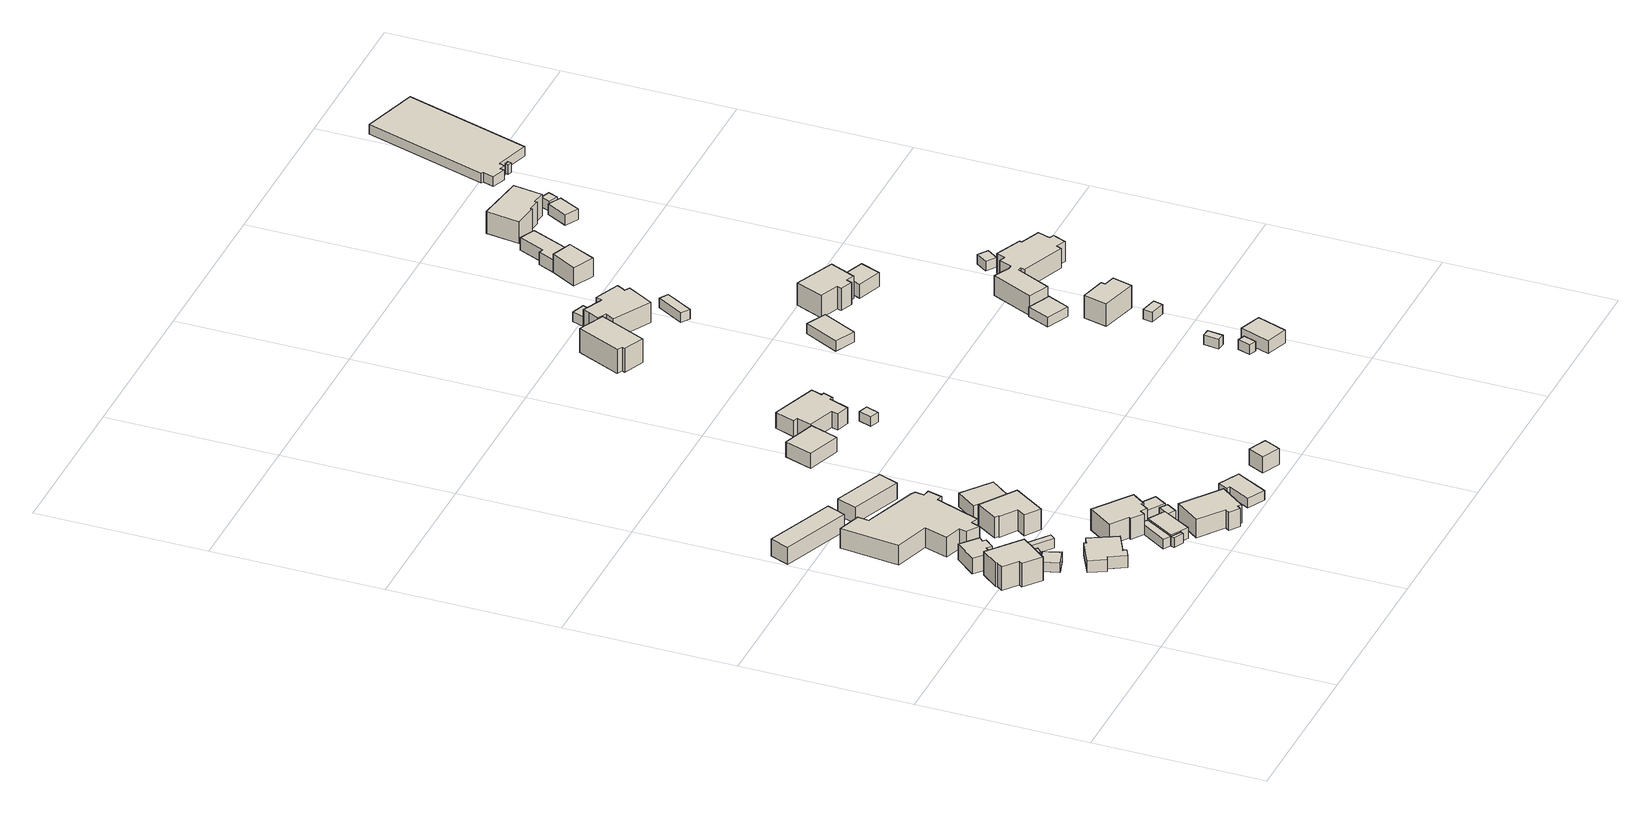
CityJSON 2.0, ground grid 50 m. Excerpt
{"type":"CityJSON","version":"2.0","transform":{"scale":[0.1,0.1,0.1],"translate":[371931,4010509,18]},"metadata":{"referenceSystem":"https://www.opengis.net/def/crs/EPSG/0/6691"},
"CityObjects":{
"building1":{"type":"Building","attributes":{"枝番":1,"利根川水系利根川洪水浸水想定区域（計画規模）.規模":"L1","利根川水系利根川洪水浸水想定区域（計画規模）.浸水ランク":"2","利根川水系利根川洪水浸水想定区域（計画規模）.浸水深":0.812,"利根川水系利根川洪水浸水想定区域（想定最大規模）.規模":"L2","利根川水系利根川洪水浸水想定区域（想定最大規模）.浸水ランク":"2","利根川水系利根川洪水浸水想定区域（想定最大規模）.浸水深":2.02,"usage":"411","measuredHeight":8.5,"BuildingDetails.prefecture":"10","BuildingDetails.city":"10207","BuildingDetails.surveyYear":2016},"geometry":[{"type":"Solid","lod":"1","boundaries":[[[[0,1,2,3,4,5,6,7]],[[6,8,9,7]],[[5,10,8,6]],[[4,11,10,5]],[[3,12,11,4]],[[2,13,12,3]],[[1,14,13,2]],[[0,15,14,1]],[[7,9,15,0]],[[8,10,11,12,13,14,15,9]]]]}]},
"building2":{"type":"Building","attributes":{"枝番":1,"利根川水系利根川洪水浸水想定区域（計画規模）.規模":"L1","利根川水系利根川洪水浸水想定区域（計画規模）.浸水ランク":"2","利根川水系利根川洪水浸水想定区域（計画規模）.浸水深":0.513,"利根川水系利根川洪水浸水想定区域（想定最大規模）.規模":"L2","利根川水系利根川洪水浸水想定区域（想定最大規模）.浸水ランク":"2","利根川水系利根川洪水浸水想定区域（想定最大規模）.浸水深":1.72,"usage":"411","measuredHeight":5.3,"BuildingDetails.prefecture":"10","BuildingDetails.city":"10207","BuildingDetails.surveyYear":2016},"geometry":[{"type":"Solid","lod":"1","boundaries":[[[[16,17,18,19,20,21,22,23]],[[22,24,25,23]],[[21,26,24,22]],[[20,27,26,21]],[[19,28,27,20]],[[18,29,28,19]],[[17,30,29,18]],[[16,31,30,17]],[[23,25,31,16]],[[24,26,27,28,29,30,31,25]]]]}]},
"building3":{"type":"Building","attributes":{"枝番":1,"利根川水系利根川洪水浸水想定区域（計画規模）.規模":"L1","利根川水系利根川洪水浸水想定区域（計画規模）.浸水ランク":"2","利根川水系利根川洪水浸水想定区域（計画規模）.浸水深":1.22,"利根川水系利根川洪水浸水想定区域（想定最大規模）.規模":"L2","利根川水系利根川洪水浸水想定区域（想定最大規模）.浸水ランク":"2","利根川水系利根川洪水浸水想定区域（想定最大規模）.浸水深":2.42,"BuildingDetails.prefecture":"10","BuildingDetails.city":"10207"},"geometry":[{"type":"Solid","lod":"1","boundaries":[[[[32,33,34,35]],[[34,36,37,35]],[[33,38,36,34]],[[32,39,38,33]],[[35,37,39,32]],[[36,38,39,37]]]]}]},
"building4":{"type":"Building","attributes":{"枝番":1,"利根川水系利根川洪水浸水想定区域（計画規模）.規模":"L1","利根川水系利根川洪水浸水想定区域（計画規模）.浸水ランク":"2","利根川水系利根川洪水浸水想定区域（計画規模）.浸水深":0.913,"利根川水系利根川洪水浸水想定区域（想定最大規模）.規模":"L2","利根川水系利根川洪水浸水想定区域（想定最大規模）.浸水ランク":"2","利根川水系利根川洪水浸水想定区域（想定最大規模）.浸水深":2.12,"BuildingDetails.prefecture":"10","BuildingDetails.city":"10207"},"geometry":[{"type":"Solid","lod":"1","boundaries":[[[[40,41,42,43]],[[42,44,45,43]],[[41,46,44,42]],[[40,47,46,41]],[[43,45,47,40]],[[44,46,47,45]]]]}]},
"building5":{"type":"Building","attributes":{"枝番":1,"利根川水系利根川洪水浸水想定区域（計画規模）.規模":"L1","利根川水系利根川洪水浸水想定区域（計画規模）.浸水ランク":"2","利根川水系利根川洪水浸水想定区域（計画規模）.浸水深":0.813,"利根川水系利根川洪水浸水想定区域（想定最大規模）.規模":"L2","利根川水系利根川洪水浸水想定区域（想定最大規模）.浸水ランク":"2","利根川水系利根川洪水浸水想定区域（想定最大規模）.浸水深":2.02,"usage":"411","measuredHeight":5.3,"BuildingDetails.prefecture":"10","BuildingDetails.city":"10207","BuildingDetails.surveyYear":2016},"geometry":[{"type":"Solid","lod":"1","boundaries":[[[[48,49,50,51,52,53,54,55,56,57]],[[56,58,59,57]],[[55,60,58,56]],[[54,61,60,55]],[[53,62,61,54]],[[52,63,62,53]],[[51,64,63,52]],[[50,65,64,51]],[[49,66,65,50]],[[48,67,66,49]],[[57,59,67,48]],[[58,60,61,62,63,64,65,66,67,59]]]]}]},
"building6":{"type":"Building","attributes":{"枝番":1,"利根川水系利根川洪水浸水想定区域（計画規模）.規模":"L1","利根川水系利根川洪水浸水想定区域（計画規模）.浸水ランク":"2","利根川水系利根川洪水浸水想定区域（計画規模）.浸水深":0.812,"利根川水系利根川洪水浸水想定区域（想定最大規模）.規模":"L2","利根川水系利根川洪水浸水想定区域（想定最大規模）.浸水ランク":"2","利根川水系利根川洪水浸水想定区域（想定最大規模）.浸水深":2.02,"usage":"411","measuredHeight":3.1,"BuildingDetails.prefecture":"10","BuildingDetails.city":"10207","BuildingDetails.surveyYear":2016},"geometry":[{"type":"Solid","lod":"1","boundaries":[[[[68,69,70,71]],[[70,72,73,71]],[[69,74,72,70]],[[68,75,74,69]],[[71,73,75,68]],[[72,74,75,73]]]]}]},
"building7":{"type":"Building","attributes":{"枝番":1,"利根川水系利根川洪水浸水想定区域（計画規模）.規模":"L1","利根川水系利根川洪水浸水想定区域（計画規模）.浸水ランク":"2","利根川水系利根川洪水浸水想定区域（計画規模）.浸水深":0.908,"利根川水系利根川洪水浸水想定区域（想定最大規模）.規模":"L2","利根川水系利根川洪水浸水想定区域（想定最大規模）.浸水ランク":"2","利根川水系利根川洪水浸水想定区域（想定最大規模）.浸水深":2.12,"usage":"441","measuredHeight":5.7,"BuildingDetails.prefecture":"10","BuildingDetails.city":"10207","BuildingDetails.surveyYear":2016},"geometry":[{"type":"Solid","lod":"1","boundaries":[[[[76,77,78,79]],[[78,80,81,79]],[[77,82,80,78]],[[76,83,82,77]],[[79,81,83,76]],[[80,82,83,81]]]]}]},
"building8":{"type":"Building","attributes":{"枝番":1,"利根川水系利根川洪水浸水想定区域（計画規模）.規模":"L1","利根川水系利根川洪水浸水想定区域（計画規模）.浸水ランク":"2","利根川水系利根川洪水浸水想定区域（計画規模）.浸水深":0.607,"利根川水系利根川洪水浸水想定区域（想定最大規模）.規模":"L2","利根川水系利根川洪水浸水想定区域（想定最大規模）.浸水ランク":"2","利根川水系利根川洪水浸水想定区域（想定最大規模）.浸水深":1.82,"usage":"441","measuredHeight":7.5,"BuildingDetails.prefecture":"10","BuildingDetails.city":"10207","BuildingDetails.surveyYear":2016},"geometry":[{"type":"Solid","lod":"1","boundaries":[[[[84,85,86,87,88,89,90,91,92,93,94,95,96,97,98,99,100]],[[99,101,102,100]],[[98,103,101,99]],[[97,104,103,98]],[[96,105,104,97]],[[95,106,105,96]],[[94,107,106,95]],[[93,108,107,94]],[[92,109,108,93]],[[91,110,109,92]],[[90,111,110,91]],[[89,112,111,90]],[[88,113,112,89]],[[87,114,113,88]],[[86,115,114,87]],[[85,116,115,86]],[[84,117,116,85]],[[100,102,117,84]],[[101,103,104,105,106,107,108,109,110,111,112,113,114,115,116,117,102]]]]}]},
"building9":{"type":"Building","attributes":{"枝番":1,"利根川水系利根川洪水浸水想定区域（計画規模）.規模":"L1","利根川水系利根川洪水浸水想定区域（計画規模）.浸水ランク":"2","利根川水系利根川洪水浸水想定区域（計画規模）.浸水深":1.02,"利根川水系利根川洪水浸水想定区域（想定最大規模）.規模":"L2","利根川水系利根川洪水浸水想定区域（想定最大規模）.浸水ランク":"2","利根川水系利根川洪水浸水想定区域（想定最大規模）.浸水深":2.22,"BuildingDetails.prefecture":"10","BuildingDetails.city":"10207"},"geometry":[{"type":"Solid","lod":"1","boundaries":[[[[118,119,120,121]],[[120,122,123,121]],[[119,124,122,120]],[[118,125,124,119]],[[121,123,125,118]],[[122,124,125,123]]]]}]},
"building10":{"type":"Building","attributes":{"枝番":1,"利根川水系利根川洪水浸水想定区域（計画規模）.規模":"L1","利根川水系利根川洪水浸水想定区域（計画規模）.浸水ランク":"2","利根川水系利根川洪水浸水想定区域（計画規模）.浸水深":1.11,"利根川水系利根川洪水浸水想定区域（想定最大規模）.規模":"L2","利根川水系利根川洪水浸水想定区域（想定最大規模）.浸水ランク":"2","利根川水系利根川洪水浸水想定区域（想定最大規模）.浸水深":2.32,"usage":"411","BuildingDetails.prefecture":"10","BuildingDetails.city":"10207","BuildingDetails.surveyYear":2016},"geometry":[{"type":"Solid","lod":"1","boundaries":[[[[126,127,128,129,121]],[[129,130,123,121]],[[128,131,130,129]],[[127,132,131,128]],[[126,133,132,127]],[[121,123,133,126]],[[130,131,132,133,123]]]]}]},
"building11":{"type":"Building","attributes":{"枝番":1,"利根川水系利根川洪水浸水想定区域（計画規模）.規模":"L1","利根川水系利根川洪水浸水想定区域（計画規模）.浸水ランク":"2","利根川水系利根川洪水浸水想定区域（計画規模）.浸水深":0.714,"利根川水系利根川洪水浸水想定区域（想定最大規模）.規模":"L2","利根川水系利根川洪水浸水想定区域（想定最大規模）.浸水ランク":"2","利根川水系利根川洪水浸水想定区域（想定最大規模）.浸水深":1.92,"usage":"411","measuredHeight":4,"BuildingDetails.prefecture":"10","BuildingDetails.city":"10207","BuildingDetails.surveyYear":2016},"geometry":[{"type":"Solid","lod":"1","boundaries":[[[[118,121,129,134,135]],[[134,136,137,135]],[[129,138,136,134]],[[121,139,138,129]],[[118,140,139,121]],[[135,137,140,118]],[[136,138,139,140,137]]]]}]},
"building12":{"type":"Building","attributes":{"枝番":1,"利根川水系利根川洪水浸水想定区域（計画規模）.規模":"L1","利根川水系利根川洪水浸水想定区域（計画規模）.浸水ランク":"2","利根川水系利根川洪水浸水想定区域（計画規模）.浸水深":0.506,"利根川水系利根川洪水浸水想定区域（想定最大規模）.規模":"L2","利根川水系利根川洪水浸水想定区域（想定最大規模）.浸水ランク":"2","利根川水系利根川洪水浸水想定区域（想定最大規模）.浸水深":1.71,"usage":"411","measuredHeight":7.7,"BuildingDetails.prefecture":"10","BuildingDetails.city":"10207","BuildingDetails.surveyYear":2016},"geometry":[{"type":"Solid","lod":"1","boundaries":[[[[141,142,143,144,145,146,147,148]],[[147,149,150,148]],[[146,151,149,147]],[[145,152,151,146]],[[144,153,152,145]],[[143,154,153,144]],[[142,155,154,143]],[[141,156,155,142]],[[148,150,156,141]],[[149,151,152,153,154,155,156,150]]]]}]},
"building13":{"type":"Building","attributes":{"枝番":1,"利根川水系利根川洪水浸水想定区域（計画規模）.規模":"L1","利根川水系利根川洪水浸水想定区域（計画規模）.浸水ランク":"2","利根川水系利根川洪水浸水想定区域（計画規模）.浸水深":0.714,"利根川水系利根川洪水浸水想定区域（想定最大規模）.規模":"L2","利根川水系利根川洪水浸水想定区域（想定最大規模）.浸水ランク":"2","利根川水系利根川洪水浸水想定区域（想定最大規模）.浸水深":1.92,"usage":"411","measuredHeight":7.2,"BuildingDetails.prefecture":"10","BuildingDetails.city":"10207","BuildingDetails.surveyYear":2016},"geometry":[{"type":"Solid","lod":"1","boundaries":[[[[157,158,159,160,161,162,163,164,128,127]],[[128,165,166,127]],[[164,167,165,128]],[[163,168,167,164]],[[162,169,168,163]],[[161,170,169,162]],[[160,171,170,161]],[[159,172,171,160]],[[158,173,172,159]],[[157,174,173,158]],[[127,166,174,157]],[[165,167,168,169,170,171,172,173,174,166]]]]}]},
"building14":{"type":"Building","attributes":{"枝番":1,"利根川水系利根川洪水浸水想定区域（計画規模）.規模":"L1","利根川水系利根川洪水浸水想定区域（計画規模）.浸水ランク":"2","利根川水系利根川洪水浸水想定区域（計画規模）.浸水深":0.807,"利根川水系利根川洪水浸水想定区域（想定最大規模）.規模":"L2","利根川水系利根川洪水浸水想定区域（想定最大規模）.浸水ランク":"2","利根川水系利根川洪水浸水想定区域（想定最大規模）.浸水深":2.01,"usage":"441","measuredHeight":5.5,"BuildingDetails.prefecture":"10","BuildingDetails.city":"10207","BuildingDetails.surveyYear":2016},"geometry":[{"type":"Solid","lod":"1","boundaries":[[[[175,176,177,178]],[[177,179,180,178]],[[176,181,179,177]],[[175,182,181,176]],[[178,180,182,175]],[[179,181,182,180]]]]}]},
"building15":{"type":"Building","attributes":{"枝番":1,"利根川水系利根川洪水浸水想定区域（計画規模）.規模":"L1","利根川水系利根川洪水浸水想定区域（計画規模）.浸水ランク":"2","利根川水系利根川洪水浸水想定区域（計画規模）.浸水深":0.717,"利根川水系利根川洪水浸水想定区域（想定最大規模）.規模":"L2","利根川水系利根川洪水浸水想定区域（想定最大規模）.浸水ランク":"2","利根川水系利根川洪水浸水想定区域（想定最大規模）.浸水深":1.92,"usage":"411","measuredHeight":7.4,"BuildingDetails.prefecture":"10","BuildingDetails.city":"10207","BuildingDetails.surveyYear":2016},"geometry":[{"type":"Solid","lod":"1","boundaries":[[[[183,184,185,186,187,188,189,190]],[[189,191,192,190]],[[188,193,191,189]],[[187,194,193,188]],[[186,195,194,187]],[[185,196,195,186]],[[184,197,196,185]],[[183,198,197,184]],[[190,192,198,183]],[[191,193,194,195,196,197,198,192]]]]}]},
"building16":{"type":"Building","attributes":{"枝番":1,"利根川水系利根川洪水浸水想定区域（計画規模）.規模":"L1","利根川水系利根川洪水浸水想定区域（計画規模）.浸水ランク":"2","利根川水系利根川洪水浸水想定区域（計画規模）.浸水深":0.706,"利根川水系利根川洪水浸水想定区域（想定最大規模）.規模":"L2","利根川水系利根川洪水浸水想定区域（想定最大規模）.浸水ランク":"2","利根川水系利根川洪水浸水想定区域（想定最大規模）.浸水深":1.92,"usage":"411","BuildingDetails.prefecture":"10","BuildingDetails.city":"10207","BuildingDetails.surveyYear":2016},"geometry":[{"type":"Solid","lod":"1","boundaries":[[[[199,200,201,202]],[[201,203,204,202]],[[200,205,203,201]],[[199,206,205,200]],[[202,204,206,199]],[[203,205,206,204]]]]}]},
"building17":{"type":"Building","attributes":{"枝番":1,"利根川水系利根川洪水浸水想定区域（計画規模）.規模":"L1","利根川水系利根川洪水浸水想定区域（計画規模）.浸水ランク":"2","利根川水系利根川洪水浸水想定区域（計画規模）.浸水深":0.704,"利根川水系利根川洪水浸水想定区域（想定最大規模）.規模":"L2","利根川水系利根川洪水浸水想定区域（想定最大規模）.浸水ランク":"2","利根川水系利根川洪水浸水想定区域（想定最大規模）.浸水深":1.92,"usage":"431","measuredHeight":4.8,"BuildingDetails.prefecture":"10","BuildingDetails.city":"10207","BuildingDetails.surveyYear":2016},"geometry":[{"type":"Solid","lod":"1","boundaries":[[[[207,208,209,210]],[[209,211,212,210]],[[208,213,211,209]],[[207,214,213,208]],[[210,212,214,207]],[[211,213,214,212]]]]}]},
"building18":{"type":"Building","attributes":{"枝番":1,"利根川水系利根川洪水浸水想定区域（計画規模）.規模":"L1","利根川水系利根川洪水浸水想定区域（計画規模）.浸水ランク":"2","利根川水系利根川洪水浸水想定区域（計画規模）.浸水深":0.606,"利根川水系利根川洪水浸水想定区域（想定最大規模）.規模":"L2","利根川水系利根川洪水浸水想定区域（想定最大規模）.浸水ランク":"2","利根川水系利根川洪水浸水想定区域（想定最大規模）.浸水深":1.81,"measuredHeight":3.7,"BuildingDetails.prefecture":"10","BuildingDetails.city":"10207"},"geometry":[{"type":"Solid","lod":"1","boundaries":[[[[215,216,217,218]],[[217,219,220,218]],[[216,221,219,217]],[[215,222,221,216]],[[218,220,222,215]],[[219,221,222,220]]]]}]},
"building19":{"type":"Building","attributes":{"枝番":1,"利根川水系利根川洪水浸水想定区域（計画規模）.規模":"L1","利根川水系利根川洪水浸水想定区域（計画規模）.浸水ランク":"2","利根川水系利根川洪水浸水想定区域（計画規模）.浸水深":0.617,"利根川水系利根川洪水浸水想定区域（想定最大規模）.規模":"L2","利根川水系利根川洪水浸水想定区域（想定最大規模）.浸水ランク":"2","利根川水系利根川洪水浸水想定区域（想定最大規模）.浸水深":1.82,"usage":"411","BuildingDetails.prefecture":"10","BuildingDetails.city":"10207","BuildingDetails.surveyYear":2016},"geometry":[{"type":"Solid","lod":"1","boundaries":[[[[223,224,225,226,227,228]],[[227,229,230,228]],[[226,231,229,227]],[[225,232,231,226]],[[224,233,232,225]],[[223,234,233,224]],[[228,230,234,223]],[[229,231,232,233,234,230]]]]}]},
"building20":{"type":"Building","attributes":{"枝番":1,"利根川水系利根川洪水浸水想定区域（計画規模）.規模":"L1","利根川水系利根川洪水浸水想定区域（計画規模）.浸水ランク":"2","利根川水系利根川洪水浸水想定区域（計画規模）.浸水深":1.01,"利根川水系利根川洪水浸水想定区域（想定最大規模）.規模":"L2","利根川水系利根川洪水浸水想定区域（想定最大規模）.浸水ランク":"2","利根川水系利根川洪水浸水想定区域（想定最大規模）.浸水深":2.21,"usage":"411","measuredHeight":5.5,"BuildingDetails.prefecture":"10","BuildingDetails.city":"10207","BuildingDetails.surveyYear":2016},"geometry":[{"type":"Solid","lod":"1","boundaries":[[[[235,236,237,238]],[[237,239,240,238]],[[236,241,239,237]],[[235,242,241,236]],[[238,240,242,235]],[[239,241,242,240]]]]}]},
"building21":{"type":"Building","attributes":{"枝番":1,"利根川水系利根川洪水浸水想定区域（計画規模）.規模":"L1","利根川水系利根川洪水浸水想定区域（計画規模）.浸水ランク":"1","利根川水系利根川洪水浸水想定区域（計画規模）.浸水深":0.206,"利根川水系利根川洪水浸水想定区域（想定最大規模）.規模":"L2","利根川水系利根川洪水浸水想定区域（想定最大規模）.浸水ランク":"2","利根川水系利根川洪水浸水想定区域（想定最大規模）.浸水深":1.42,"usage":"411","measuredHeight":5.3,"BuildingDetails.prefecture":"10","BuildingDetails.city":"10207","BuildingDetails.surveyYear":2016},"geometry":[{"type":"Solid","lod":"1","boundaries":[[[[243,244,245,246]],[[245,247,248,246]],[[244,249,247,245]],[[243,250,249,244]],[[246,248,250,243]],[[247,249,250,248]]]]}]},
"building22":{"type":"Building","attributes":{"枝番":1,"利根川水系利根川洪水浸水想定区域（計画規模）.規模":"L1","利根川水系利根川洪水浸水想定区域（計画規模）.浸水ランク":"2","利根川水系利根川洪水浸水想定区域（計画規模）.浸水深":0.606,"利根川水系利根川洪水浸水想定区域（想定最大規模）.規模":"L2","利根川水系利根川洪水浸水想定区域（想定最大規模）.浸水ランク":"2","利根川水系利根川洪水浸水想定区域（想定最大規模）.浸水深":1.82,"usage":"411","measuredHeight":7.6,"BuildingDetails.prefecture":"10","BuildingDetails.city":"10207","BuildingDetails.surveyYear":2016},"geometry":[{"type":"Solid","lod":"1","boundaries":[[[[251,252,253,254,255,256,257,258,259,260,261,262]],[[261,263,264,262]],[[260,265,263,261]],[[259,266,265,260]],[[258,267,266,259]],[[257,268,267,258]],[[256,269,268,257]],[[255,270,269,256]],[[254,271,270,255]],[[253,272,271,254]],[[252,273,272,253]],[[251,274,273,252]],[[262,264,274,251]],[[263,265,266,267,268,269,270,271,272,273,274,264]]]]}]},
"building23":{"type":"Building","attributes":{"枝番":1,"利根川水系利根川洪水浸水想定区域（計画規模）.規模":"L1","利根川水系利根川洪水浸水想定区域（計画規模）.浸水ランク":"2","利根川水系利根川洪水浸水想定区域（計画規模）.浸水深":1.1,"利根川水系利根川洪水浸水想定区域（想定最大規模）.規模":"L2","利根川水系利根川洪水浸水想定区域（想定最大規模）.浸水ランク":"2","利根川水系利根川洪水浸水想定区域（想定最大規模）.浸水深":2.32,"usage":"411","measuredHeight":3.7,"BuildingDetails.prefecture":"10","BuildingDetails.city":"10207","BuildingDetails.surveyYear":2016},"geometry":[{"type":"Solid","lod":"1","boundaries":[[[[275,276,277,278]],[[277,279,280,278]],[[276,281,279,277]],[[275,282,281,276]],[[278,280,282,275]],[[279,281,282,280]]]]}]},
"building24":{"type":"Building","attributes":{"枝番":1,"利根川水系利根川洪水浸水想定区域（計画規模）.規模":"L1","利根川水系利根川洪水浸水想定区域（計画規模）.浸水ランク":"2","利根川水系利根川洪水浸水想定区域（計画規模）.浸水深":0.509,"利根川水系利根川洪水浸水想定区域（想定最大規模）.規模":"L2","利根川水系利根川洪水浸水想定区域（想定最大規模）.浸水ランク":"2","利根川水系利根川洪水浸水想定区域（想定最大規模）.浸水深":1.72,"usage":"411","measuredHeight":8.3,"BuildingDetails.prefecture":"10","BuildingDetails.city":"10207","BuildingDetails.surveyYear":2016},"geometry":[{"type":"Solid","lod":"1","boundaries":[[[[283,284,285,286,287,288]],[[287,289,290,288]],[[286,291,289,287]],[[285,292,291,286]],[[284,293,292,285]],[[283,294,293,284]],[[288,290,294,283]],[[289,291,292,293,294,290]]]]}]},
"building25":{"type":"Building","attributes":{"枝番":1,"利根川水系利根川洪水浸水想定区域（計画規模）.規模":"L1","利根川水系利根川洪水浸水想定区域（計画規模）.浸水ランク":"2","利根川水系利根川洪水浸水想定区域（計画規模）.浸水深":0.994,"利根川水系利根川洪水浸水想定区域（想定最大規模）.規模":"L2","利根川水系利根川洪水浸水想定区域（想定最大規模）.浸水ランク":"2","利根川水系利根川洪水浸水想定区域（想定最大規模）.浸水深":2.22,"usage":"411","measuredHeight":3.9,"BuildingDetails.prefecture":"10","BuildingDetails.city":"10207","BuildingDetails.surveyYear":2016},"geometry":[{"type":"Solid","lod":"1","boundaries":[[[[295,296,297,298]],[[297,299,300,298]],[[296,301,299,297]],[[295,302,301,296]],[[298,300,302,295]],[[299,301,302,300]]]]}]},
"building26":{"type":"Building","attributes":{"枝番":1,"利根川水系利根川洪水浸水想定区域（計画規模）.規模":"L1","利根川水系利根川洪水浸水想定区域（計画規模）.浸水ランク":"2","利根川水系利根川洪水浸水想定区域（計画規模）.浸水深":0.607,"利根川水系利根川洪水浸水想定区域（想定最大規模）.規模":"L2","利根川水系利根川洪水浸水想定区域（想定最大規模）.浸水ランク":"2","利根川水系利根川洪水浸水想定区域（想定最大規模）.浸水深":1.82,"usage":"411","measuredHeight":7.7,"BuildingDetails.prefecture":"10","BuildingDetails.city":"10207","BuildingDetails.surveyYear":2016},"geometry":[{"type":"Solid","lod":"1","boundaries":[[[[303,304,305,306,307,308,309,310,311,312,313,314]],[[313,315,316,314]],[[312,317,315,313]],[[311,318,317,312]],[[310,319,318,311]],[[309,320,319,310]],[[308,321,320,309]],[[307,322,321,308]],[[306,323,322,307]],[[305,324,323,306]],[[304,325,324,305]],[[303,326,325,304]],[[314,316,326,303]],[[315,317,318,319,320,321,322,323,324,325,326,316]]]]}]},
"building27":{"type":"Building","attributes":{"枝番":1,"利根川水系利根川洪水浸水想定区域（計画規模）.規模":"L1","利根川水系利根川洪水浸水想定区域（計画規模）.浸水ランク":"2","利根川水系利根川洪水浸水想定区域（計画規模）.浸水深":0.909,"利根川水系利根川洪水浸水想定区域（想定最大規模）.規模":"L2","利根川水系利根川洪水浸水想定区域（想定最大規模）.浸水ランク":"2","利根川水系利根川洪水浸水想定区域（想定最大規模）.浸水深":2.11,"usage":"411","measuredHeight":3.1,"BuildingDetails.prefecture":"10","BuildingDetails.city":"10207","BuildingDetails.surveyYear":2016},"geometry":[{"type":"Solid","lod":"1","boundaries":[[[[327,328,329,330]],[[329,331,332,330]],[[328,333,331,329]],[[327,334,333,328]],[[330,332,334,327]],[[331,333,334,332]]]]}]},
"building28":{"type":"Building","attributes":{"枝番":1,"利根川水系利根川洪水浸水想定区域（計画規模）.規模":"L1","利根川水系利根川洪水浸水想定区域（計画規模）.浸水ランク":"2","利根川水系利根川洪水浸水想定区域（計画規模）.浸水深":0.689,"利根川水系利根川洪水浸水想定区域（想定最大規模）.規模":"L2","利根川水系利根川洪水浸水想定区域（想定最大規模）.浸水ランク":"2","利根川水系利根川洪水浸水想定区域（想定最大規模）.浸水深":1.91,"usage":"411","BuildingDetails.prefecture":"10","BuildingDetails.city":"10207","BuildingDetails.surveyYear":2016},"geometry":[{"type":"Solid","lod":"1","boundaries":[[[[335,336,337,338]],[[337,339,340,338]],[[336,341,339,337]],[[335,342,341,336]],[[338,340,342,335]],[[339,341,342,340]]]]}]},
"building29":{"type":"Building","attributes":{"枝番":1,"利根川水系利根川洪水浸水想定区域（計画規模）.規模":"L1","利根川水系利根川洪水浸水想定区域（計画規模）.浸水ランク":"2","利根川水系利根川洪水浸水想定区域（計画規模）.浸水深":0.79,"利根川水系利根川洪水浸水想定区域（想定最大規模）.規模":"L2","利根川水系利根川洪水浸水想定区域（想定最大規模）.浸水ランク":"2","利根川水系利根川洪水浸水想定区域（想定最大規模）.浸水深":2.01,"BuildingDetails.prefecture":"10","BuildingDetails.city":"10207"},"geometry":[{"type":"Solid","lod":"1","boundaries":[[[[343,344,345,346]],[[345,347,348,346]],[[344,349,347,345]],[[343,350,349,344]],[[346,348,350,343]],[[347,349,350,348]]]]}]},
"building30":{"type":"Building","attributes":{"枝番":1,"利根川水系利根川洪水浸水想定区域（計画規模）.規模":"L1","利根川水系利根川洪水浸水想定区域（計画規模）.浸水ランク":"2","利根川水系利根川洪水浸水想定区域（計画規模）.浸水深":0.59,"利根川水系利根川洪水浸水想定区域（想定最大規模）.規模":"L2","利根川水系利根川洪水浸水想定区域（想定最大規模）.浸水ランク":"2","利根川水系利根川洪水浸水想定区域（想定最大規模）.浸水深":1.81,"usage":"411","measuredHeight":4.5,"BuildingDetails.prefecture":"10","BuildingDetails.city":"10207","BuildingDetails.surveyYear":2016},"geometry":[{"type":"Solid","lod":"1","boundaries":[[[[351,352,353,354]],[[353,355,356,354]],[[352,357,355,353]],[[351,358,357,352]],[[354,356,358,351]],[[355,357,358,356]]]]}]},
"building31":{"type":"Building","attributes":{"枝番":1,"利根川水系利根川洪水浸水想定区域（計画規模）.規模":"L1","利根川水系利根川洪水浸水想定区域（計画規模）.浸水ランク":"2","利根川水系利根川洪水浸水想定区域（計画規模）.浸水深":1.01,"利根川水系利根川洪水浸水想定区域（想定最大規模）.規模":"L2","利根川水系利根川洪水浸水想定区域（想定最大規模）.浸水ランク":"2","利根川水系利根川洪水浸水想定区域（想定最大規模）.浸水深":2.22,"usage":"411","BuildingDetails.prefecture":"10","BuildingDetails.city":"10207","BuildingDetails.surveyYear":2016},"geometry":[{"type":"Solid","lod":"1","boundaries":[[[[359,360,361,362]],[[361,363,364,362]],[[360,365,363,361]],[[359,366,365,360]],[[362,364,366,359]],[[363,365,366,364]]]]}]},
"building32":{"type":"Building","attributes":{"枝番":1,"利根川水系利根川洪水浸水想定区域（計画規模）.規模":"L1","利根川水系利根川洪水浸水想定区域（計画規模）.浸水ランク":"2","利根川水系利根川洪水浸水想定区域（計画規模）.浸水深":1.09,"利根川水系利根川洪水浸水想定区域（想定最大規模）.規模":"L2","利根川水系利根川洪水浸水想定区域（想定最大規模）.浸水ランク":"2","利根川水系利根川洪水浸水想定区域（想定最大規模）.浸水深":2.32,"measuredHeight":6.3,"BuildingDetails.prefecture":"10","BuildingDetails.city":"10207"},"geometry":[{"type":"Solid","lod":"1","boundaries":[[[[367,368,369,370,371,372]],[[371,373,374,372]],[[370,375,373,371]],[[369,376,375,370]],[[368,377,376,369]],[[367,378,377,368]],[[372,374,378,367]],[[373,375,376,377,378,374]]]]}]},
"building33":{"type":"Building","attributes":{"枝番":1,"利根川水系利根川洪水浸水想定区域（計画規模）.規模":"L1","利根川水系利根川洪水浸水想定区域（計画規模）.浸水ランク":"2","利根川水系利根川洪水浸水想定区域（計画規模）.浸水深":0.894,"利根川水系利根川洪水浸水想定区域（想定最大規模）.規模":"L2","利根川水系利根川洪水浸水想定区域（想定最大規模）.浸水ランク":"2","利根川水系利根川洪水浸水想定区域（想定最大規模）.浸水深":2.12,"measuredHeight":8.6,"BuildingDetails.prefecture":"10","BuildingDetails.city":"10207"},"geometry":[{"type":"Solid","lod":"1","boundaries":[[[[379,380,381,382,383,384,385,386]],[[385,387,388,386]],[[384,389,387,385]],[[383,390,389,384]],[[382,391,390,383]],[[381,392,391,382]],[[380,393,392,381]],[[379,394,393,380]],[[386,388,394,379]],[[387,389,390,391,392,393,394,388]]]]}]},
"building34":{"type":"Building","attributes":{"枝番":1,"利根川水系利根川洪水浸水想定区域（計画規模）.規模":"L1","利根川水系利根川洪水浸水想定区域（計画規模）.浸水ランク":"2","利根川水系利根川洪水浸水想定区域（計画規模）.浸水深":0.987,"利根川水系利根川洪水浸水想定区域（想定最大規模）.規模":"L2","利根川水系利根川洪水浸水想定区域（想定最大規模）.浸水ランク":"2","利根川水系利根川洪水浸水想定区域（想定最大規模）.浸水深":2.21,"BuildingDetails.prefecture":"10","BuildingDetails.city":"10207"},"geometry":[{"type":"Solid","lod":"1","boundaries":[[[[395,396,397,398]],[[397,399,400,398]],[[396,401,399,397]],[[395,402,401,396]],[[398,400,402,395]],[[399,401,402,400]]]]}]},
"building35":{"type":"Building","attributes":{"枝番":1,"利根川水系利根川洪水浸水想定区域（計画規模）.規模":"L1","利根川水系利根川洪水浸水想定区域（計画規模）.浸水ランク":"2","利根川水系利根川洪水浸水想定区域（計画規模）.浸水深":0.986,"利根川水系利根川洪水浸水想定区域（想定最大規模）.規模":"L2","利根川水系利根川洪水浸水想定区域（想定最大規模）.浸水ランク":"2","利根川水系利根川洪水浸水想定区域（想定最大規模）.浸水深":2.22,"measuredHeight":7.6,"BuildingDetails.prefecture":"10","BuildingDetails.city":"10207"},"geometry":[{"type":"Solid","lod":"1","boundaries":[[[[403,404,405,406,407,408]],[[407,409,410,408]],[[406,411,409,407]],[[405,412,411,406]],[[404,413,412,405]],[[403,414,413,404]],[[408,410,414,403]],[[409,411,412,413,414,410]]]]}]},
"building36":{"type":"Building","attributes":{"枝番":1,"利根川水系利根川洪水浸水想定区域（計画規模）.規模":"L1","利根川水系利根川洪水浸水想定区域（計画規模）.浸水ランク":"2","利根川水系利根川洪水浸水想定区域（計画規模）.浸水深":0.508,"利根川水系利根川洪水浸水想定区域（想定最大規模）.規模":"L2","利根川水系利根川洪水浸水想定区域（想定最大規模）.浸水ランク":"2","利根川水系利根川洪水浸水想定区域（想定最大規模）.浸水深":1.72,"usage":"411","measuredHeight":6.3,"BuildingDetails.prefecture":"10","BuildingDetails.city":"10207","BuildingDetails.surveyYear":2016},"geometry":[{"type":"Solid","lod":"1","boundaries":[[[[415,416,417,418]],[[417,419,420,418]],[[416,421,419,417]],[[415,422,421,416]],[[418,420,422,415]],[[419,421,422,420]]]]}]},
"building37":{"type":"Building","attributes":{"枝番":1,"利根川水系利根川洪水浸水想定区域（計画規模）.規模":"L1","利根川水系利根川洪水浸水想定区域（計画規模）.浸水ランク":"2","利根川水系利根川洪水浸水想定区域（計画規模）.浸水深":0.693,"利根川水系利根川洪水浸水想定区域（想定最大規模）.規模":"L2","利根川水系利根川洪水浸水想定区域（想定最大規模）.浸水ランク":"2","利根川水系利根川洪水浸水想定区域（想定最大規模）.浸水深":1.92,"usage":"411","measuredHeight":4.8,"BuildingDetails.prefecture":"10","BuildingDetails.city":"10207","BuildingDetails.surveyYear":2016},"geometry":[{"type":"Solid","lod":"1","boundaries":[[[[423,424,425,426]],[[425,427,428,426]],[[424,429,427,425]],[[423,430,429,424]],[[426,428,430,423]],[[427,429,430,428]]]]}]},
"building38":{"type":"Building","attributes":{"枝番":1,"利根川水系利根川洪水浸水想定区域（計画規模）.規模":"L1","利根川水系利根川洪水浸水想定区域（計画規模）.浸水ランク":"1","利根川水系利根川洪水浸水想定区域（計画規模）.浸水深":0.307,"利根川水系利根川洪水浸水想定区域（想定最大規模）.規模":"L2","利根川水系利根川洪水浸水想定区域（想定最大規模）.浸水ランク":"2","利根川水系利根川洪水浸水想定区域（想定最大規模）.浸水深":1.51,"usage":"411","measuredHeight":5.9,"BuildingDetails.prefecture":"10","BuildingDetails.city":"10207","BuildingDetails.surveyYear":2016},"geometry":[{"type":"Solid","lod":"1","boundaries":[[[[417,431,432,433,434,418]],[[434,435,436,418]],[[433,437,435,434]],[[432,438,437,433]],[[431,439,438,432]],[[417,440,439,431]],[[418,436,440,417]],[[435,437,438,439,440,436]]]]}]},
"building39":{"type":"Building","attributes":{"枝番":1,"利根川水系利根川洪水浸水想定区域（計画規模）.規模":"L1","利根川水系利根川洪水浸水想定区域（計画規模）.浸水ランク":"2","利根川水系利根川洪水浸水想定区域（計画規模）.浸水深":0.785,"利根川水系利根川洪水浸水想定区域（想定最大規模）.規模":"L2","利根川水系利根川洪水浸水想定区域（想定最大規模）.浸水ランク":"2","利根川水系利根川洪水浸水想定区域（想定最大規模）.浸水深":2.01,"usage":"411","measuredHeight":7.2,"BuildingDetails.prefecture":"10","BuildingDetails.city":"10207","BuildingDetails.surveyYear":2016},"geometry":[{"type":"Solid","lod":"1","boundaries":[[[[441,442,443,444,445,446,447,448,449,450,451,452,453,454,455,456,457,458,459]],[[458,460,461,459]],[[457,462,460,458]],[[456,463,462,457]],[[455,464,463,456]],[[454,465,464,455]],[[453,466,465,454]],[[452,467,466,453]],[[451,468,467,452]],[[450,469,468,451]],[[449,470,469,450]],[[448,471,470,449]],[[447,472,471,448]],[[446,473,472,447]],[[445,474,473,446]],[[444,475,474,445]],[[443,476,475,444]],[[442,477,476,443]],[[441,478,477,442]],[[459,461,478,441]],[[460,462,463,464,465,466,467,468,469,470,471,472,473,474,475,476,477,478,461]]]]}]},
"building40":{"type":"Building","attributes":{"枝番":1,"利根川水系利根川洪水浸水想定区域（計画規模）.規模":"L1","利根川水系利根川洪水浸水想定区域（計画規模）.浸水ランク":"2","利根川水系利根川洪水浸水想定区域（計画規模）.浸水深":0.985,"利根川水系利根川洪水浸水想定区域（想定最大規模）.規模":"L2","利根川水系利根川洪水浸水想定区域（想定最大規模）.浸水ランク":"2","利根川水系利根川洪水浸水想定区域（想定最大規模）.浸水深":2.21,"usage":"411","BuildingDetails.prefecture":"10","BuildingDetails.city":"10207","BuildingDetails.surveyYear":2016},"geometry":[{"type":"Solid","lod":"1","boundaries":[[[[479,480,481,482]],[[481,483,484,482]],[[480,485,483,481]],[[479,486,485,480]],[[482,484,486,479]],[[483,485,486,484]]]]}]},
"building41":{"type":"Building","attributes":{"枝番":1,"利根川水系利根川洪水浸水想定区域（計画規模）.規模":"L1","利根川水系利根川洪水浸水想定区域（計画規模）.浸水ランク":"1","利根川水系利根川洪水浸水想定区域（計画規模）.浸水深":0.206,"利根川水系利根川洪水浸水想定区域（想定最大規模）.規模":"L2","利根川水系利根川洪水浸水想定区域（想定最大規模）.浸水ランク":"2","利根川水系利根川洪水浸水想定区域（想定最大規模）.浸水深":1.41,"usage":"411","measuredHeight":8.1,"BuildingDetails.prefecture":"10","BuildingDetails.city":"10207","BuildingDetails.surveyYear":2016},"geometry":[{"type":"Solid","lod":"1","boundaries":[[[[487,488,489,490,491,492,493,494]],[[493,495,496,494]],[[492,497,495,493]],[[491,498,497,492]],[[490,499,498,491]],[[489,500,499,490]],[[488,501,500,489]],[[487,502,501,488]],[[494,496,502,487]],[[495,497,498,499,500,501,502,496]]]]}]},
"building42":{"type":"Building","attributes":{"枝番":1,"利根川水系利根川洪水浸水想定区域（計画規模）.規模":"L1","利根川水系利根川洪水浸水想定区域（計画規模）.浸水ランク":"1","利根川水系利根川洪水浸水想定区域（計画規模）.浸水深":0.307,"利根川水系利根川洪水浸水想定区域（想定最大規模）.規模":"L2","利根川水系利根川洪水浸水想定区域（想定最大規模）.浸水ランク":"2","利根川水系利根川洪水浸水想定区域（想定最大規模）.浸水深":1.51,"usage":"411","measuredHeight":3.6,"BuildingDetails.prefecture":"10","BuildingDetails.city":"10207","BuildingDetails.surveyYear":2016},"geometry":[{"type":"Solid","lod":"1","boundaries":[[[[503,504,505,506]],[[505,507,508,506]],[[504,509,507,505]],[[503,510,509,504]],[[506,508,510,503]],[[507,509,510,508]]]]}]},
"building43":{"type":"Building","attributes":{"枝番":1,"利根川水系利根川洪水浸水想定区域（計画規模）.規模":"L1","利根川水系利根川洪水浸水想定区域（計画規模）.浸水ランク":"1","利根川水系利根川洪水浸水想定区域（計画規模）.浸水深":0.206,"利根川水系利根川洪水浸水想定区域（想定最大規模）.規模":"L2","利根川水系利根川洪水浸水想定区域（想定最大規模）.浸水ランク":"2","利根川水系利根川洪水浸水想定区域（想定最大規模）.浸水深":1.11,"usage":"411","BuildingDetails.prefecture":"10","BuildingDetails.city":"10207","BuildingDetails.surveyYear":2016},"geometry":[{"type":"Solid","lod":"1","boundaries":[[[[511,512,513,514]],[[513,515,516,514]],[[512,517,515,513]],[[511,518,517,512]],[[514,516,518,511]],[[515,517,518,516]]]]}]},
"building44":{"type":"Building","attributes":{"枝番":1,"利根川水系利根川洪水浸水想定区域（計画規模）.規模":"L1","利根川水系利根川洪水浸水想定区域（計画規模）.浸水ランク":"1","利根川水系利根川洪水浸水想定区域（計画規模）.浸水深":0.218,"利根川水系利根川洪水浸水想定区域（想定最大規模）.規模":"L2","利根川水系利根川洪水浸水想定区域（想定最大規模）.浸水ランク":"2","利根川水系利根川洪水浸水想定区域（想定最大規模）.浸水深":1.51,"BuildingDetails.prefecture":"10","BuildingDetails.city":"10207"},"geometry":[{"type":"Solid","lod":"1","boundaries":[[[[519,520,521,522]],[[521,523,524,522]],[[520,525,523,521]],[[519,526,525,520]],[[522,524,526,519]],[[523,525,526,524]]]]}]},
"building45":{"type":"Building","attributes":{"枝番":1,"利根川水系利根川洪水浸水想定区域（計画規模）.規模":"L1","利根川水系利根川洪水浸水想定区域（計画規模）.浸水ランク":"1","利根川水系利根川洪水浸水想定区域（計画規模）.浸水深":0.218,"利根川水系利根川洪水浸水想定区域（想定最大規模）.規模":"L2","利根川水系利根川洪水浸水想定区域（想定最大規模）.浸水ランク":"2","利根川水系利根川洪水浸水想定区域（想定最大規模）.浸水深":1.51,"BuildingDetails.prefecture":"10","BuildingDetails.city":"10207"},"geometry":[{"type":"Solid","lod":"1","boundaries":[[[[527,528,529,530,531,532,533,534,535,536]],[[535,537,538,536]],[[534,539,537,535]],[[533,540,539,534]],[[532,541,540,533]],[[531,542,541,532]],[[530,543,542,531]],[[529,544,543,530]],[[528,545,544,529]],[[527,546,545,528]],[[536,538,546,527]],[[537,539,540,541,542,543,544,545,546,538]]]]}]}
},
"vertices":[
[130,447,9],[137,456,9],[95,489,9],[110,508,9],[107,511,9],[148,561,9],[243,484,9],[180,406,9],[243,484,83],[180,406,83],[148,561,83],[107,511,83],[110,508,83],[95,489,83],[137,456,83],[130,447,83],
[137,590,12],[188,650,12],[237,608,12],[226,596,12],[234,589,12],[211,562,12],[197,574,12],[180,553,12],[197,574,61],[180,553,61],[211,562,61],[234,589,61],[226,596,61],[237,608,61],[188,650,61],[137,590,61],
[220,428,8],[270,444,8],[285,394,8],[234,379,8],[285,394,38],[234,379,38],[270,444,38],[220,428,38],
[246,460,11],[259,474,11],[276,459,11],[262,445,11],[276,459,41],[262,445,41],[259,474,41],[246,460,41],
[299,272,7],[287,266,7],[262,313,7],[339,354,7],[343,347,7],[364,358,7],[405,277,7],[345,246,7],[350,236,7],[325,223,7],[350,236,44],[325,223,44],[345,246,44],[405,277,44],[364,358,44],[343,347,44],[339,354,44],[262,313,44],[287,266,44],[299,272,44],
[206,536,11],[218,552,11],[348,451,11],[336,436,11],[348,451,41],[336,436,41],[218,552,41],[206,536,41],
[4,1059,9],[26,1115,9],[229,1035,9],[207,980,9],[229,1035,63],[207,980,63],[26,1115,63],[4,1059,63],
[232,645,13],[235,666,13],[186,681,13],[208,751,13],[104,785,13],[123,958,13],[191,935,13],[187,903,13],[348,846,13],[359,839,13],[355,813,13],[376,810,13],[364,767,13],[347,771,13],[299,639,13],[277,647,13],[268,621,13],[277,647,75],[268,621,75],[299,639,75],[347,771,75],[364,767,75],[376,810,75],[355,813,75],[359,839,75],[348,846,75],[187,903,75],[191,935,75],[123,958,75],[104,785,75],[208,751,75],[186,681,75],[235,666,75],[232,645,75],
[486,137,12],[481,128,12],[452,143,12],[457,154,12],[452,143,42],[457,154,42],[481,128,42],[486,137,42],
[435,167,12],[481,239,12],[491,253,12],[508,240,12],[508,240,42],[491,253,42],[481,239,42],[435,167,42],
[558,211,12],[507,124,12],[558,211,46],[507,124,46],[508,240,46],[457,154,46],[486,137,46],
[358,530,13],[375,556,13],[327,588,13],[329,591,13],[318,598,13],[360,661,13],[463,592,13],[402,500,13],[463,592,78],[402,500,78],[360,661,78],[318,598,78],[329,591,78],[327,588,78],[375,556,78],[358,530,78],
[447,263,12],[451,270,12],[399,306,12],[451,378,12],[558,300,12],[529,260,12],[524,264,12],[508,241,12],[491,253,77],[481,239,77],[508,241,77],[524,264,77],[529,260,77],[558,300,77],[451,378,77],[399,306,77],[451,270,77],[447,263,77],
[250,967,11],[272,1025,11],[423,966,11],[401,908,11],[423,966,62],[401,908,62],[272,1025,62],[250,967,62],
[582,40,12],[591,52,12],[518,106,12],[572,179,12],[684,95,12],[629,22,12],[619,29,12],[611,18,12],[619,29,69],[611,18,69],[629,22,69],[684,95,69],[572,179,69],[518,106,69],[591,52,69],[582,40,69],
[552,200,14],[571,233,14],[594,218,14],[574,187,14],[594,218,44],[574,187,44],[571,233,44],[552,200,44],
[382,685,12],[426,743,12],[510,678,12],[466,621,12],[510,678,55],[466,621,55],[426,743,55],[382,685,55],
[533,265,14],[558,299,14],[618,261,14],[595,225,14],[618,261,44],[595,225,44],[558,299,44],[533,265,44],
[701,33,13],[735,98,13],[725,103,13],[740,131,13],[802,99,13],[752,6,13],[802,99,43],[752,6,43],[740,131,43],[725,103,43],[735,98,43],[701,33,43],
[457,1175,9],[486,1257,9],[584,1223,9],[556,1141,9],[584,1223,56],[556,1141,56],[486,1257,56],[457,1175,56],
[867,57,17],[890,105,17],[944,80,17],[921,31,17],[944,80,67],[921,31,67],[890,105,67],[867,57,67],
[655,1178,10],[661,1197,10],[581,1225,10],[596,1268,10],[582,1273,10],[603,1332,10],[738,1284,10],[727,1252,10],[736,1249,10],[725,1220,10],[715,1223,10],[694,1165,10],[715,1223,60],[694,1165,60],[725,1220,60],[736,1249,60],[727,1252,60],[738,1284,60],[603,1332,60],[582,1273,60],[596,1268,60],[581,1225,60],[661,1197,60],[655,1178,60],
[704,1103,10],[717,1141,10],[745,1131,10],[731,1093,10],[745,1131,40],[731,1093,40],[717,1141,40],[704,1103,40],
[708,1803,9],[711,1811,9],[695,1819,9],[754,1949,9],[831,1914,9],[769,1776,9],[831,1914,84],[769,1776,84],[754,1949,84],[695,1819,84],[711,1811,84],[708,1803,84],
[1007,1324,10],[1058,1426,10],[1117,1397,10],[1066,1294,10],[1117,1397,42],[1066,1294,42],[1058,1426,42],[1007,1324,42],
[840,1887,13],[855,1913,13],[829,1927,13],[844,1959,13],[852,1977,13],[913,1950,13],[920,1968,13],[956,1953,13],[994,1937,13],[980,1911,13],[995,1903,13],[951,1825,13],[995,1903,77],[951,1825,77],[980,1911,77],[994,1937,77],[956,1953,77],[920,1968,77],[913,1950,77],[852,1977,77],[844,1959,77],[829,1927,77],[855,1913,77],[840,1887,77],
[868,1979,12],[881,2019,12],[920,2005,12],[906,1966,12],[920,2005,42],[906,1966,42],[881,2019,42],[868,1979,42],
[1390,302,14],[1403,340,14],[1425,332,14],[1413,295,14],[1425,332,44],[1413,295,44],[1403,340,44],[1390,302,44],
[1386,389,13],[1393,434,13],[1416,431,13],[1410,386,13],[1416,431,43],[1410,386,43],[1393,434,43],[1386,389,43],
[1414,260,13],[1445,348,13],[1510,325,13],[1479,237,13],[1510,325,53],[1479,237,53],[1445,348,53],[1414,260,53],
[982,1753,12],[1028,1832,12],[1054,1817,12],[1008,1737,12],[1054,1817,42],[1008,1737,42],[1028,1832,42],[982,1753,42],
[1416,886,9],[1421,884,9],[1392,819,9],[1324,849,9],[1353,914,9],[1356,913,9],[1353,914,39],[1356,913,39],[1324,849,39],[1392,819,39],[1421,884,39],[1416,886,39],
[1192,1382,12],[1196,1394,12],[1140,1418,12],[1174,1499,12],[1292,1449,12],[1259,1373,12],[1235,1383,12],[1229,1367,12],[1235,1383,82],[1229,1367,82],[1259,1373,82],[1292,1449,82],[1174,1499,82],[1140,1418,82],[1196,1394,82],[1192,1382,82],
[1445,601,11],[1451,629,11],[1499,618,11],[1492,590,11],[1499,618,41],[1492,590,41],[1451,629,41],[1445,601,41],
[1381,705,11],[1398,775,11],[1472,756,11],[1469,744,11],[1504,735,11],[1489,677,11],[1504,735,82],[1489,677,82],[1469,744,82],[1472,756,82],[1398,775,82],[1381,705,82],
[1100,2048,15],[1037,2078,15],[1079,2153,15],[1140,2130,15],[1079,2153,72],[1140,2130,72],[1037,2078,72],[1100,2048,72],
[1266,1358,12],[1290,1418,12],[1360,1391,12],[1337,1331,12],[1360,1391,56],[1337,1331,56],[1290,1418,56],[1266,1358,56],
[1100,2201,15],[1113,2197,15],[1147,2274,15],[1193,2253,15],[1193,2253,54],[1140,2130,54],[1147,2274,54],[1113,2197,54],[1100,2201,54],[1079,2153,54],
[1413,1036,10],[1461,1012,10],[1472,1013,10],[1487,1050,10],[1504,1043,10],[1515,1069,10],[1593,1036,10],[1591,1029,10],[1650,1005,10],[1638,969,10],[1652,963,10],[1635,923,10],[1607,936,10],[1601,921,10],[1469,972,10],[1472,984,10],[1463,986,10],[1416,886,10],[1356,913,10],[1416,886,72],[1356,913,72],[1463,986,72],[1472,984,72],[1469,972,72],[1601,921,72],[1607,936,72],[1635,923,72],[1652,963,72],[1638,969,72],[1650,1005,72],[1591,1029,72],[1593,1036,72],[1515,1069,72],[1504,1043,72],[1487,1050,72],[1472,1013,72],[1461,1012,72],[1413,1036,72],
[1512,1100,11],[1536,1133,11],[1564,1113,11],[1541,1080,11],[1564,1113,41],[1541,1080,41],[1536,1133,41],[1512,1100,41],
[1173,2287,16],[1188,2386,16],[1331,2366,16],[1319,2280,16],[1280,2286,16],[1279,2278,16],[1243,2283,16],[1242,2278,16],[1243,2283,85],[1242,2278,85],[1279,2278,85],[1280,2286,85],[1319,2280,85],[1331,2366,85],[1188,2386,85],[1173,2287,85],
[1298,2206,18],[1330,2268,18],[1369,2248,18],[1337,2185,18],[1369,2248,51],[1337,2185,51],[1330,2268,51],[1298,2206,51],
[1344,2270,19],[1356,2298,19],[1384,2287,19],[1373,2259,19],[1384,2287,49],[1373,2259,49],[1356,2298,49],[1344,2270,49],
[1470,2436,18],[1473,2446,18],[1486,2444,18],[1483,2433,18],[1486,2444,48],[1483,2433,48],[1473,2446,48],[1470,2436,48],
[1470,2460,17],[1465,2444,17],[1448,2450,17],[1444,2438,17],[1403,2452,17],[1414,2485,17],[1407,2488,17],[1518,2850,17],[1683,2800,17],[1570,2430,17],[1683,2800,47],[1570,2430,47],[1518,2850,47],[1407,2488,47],[1414,2485,47],[1403,2452,47],[1444,2438,47],[1448,2450,47],[1465,2444,47],[1470,2460,47]
]}
